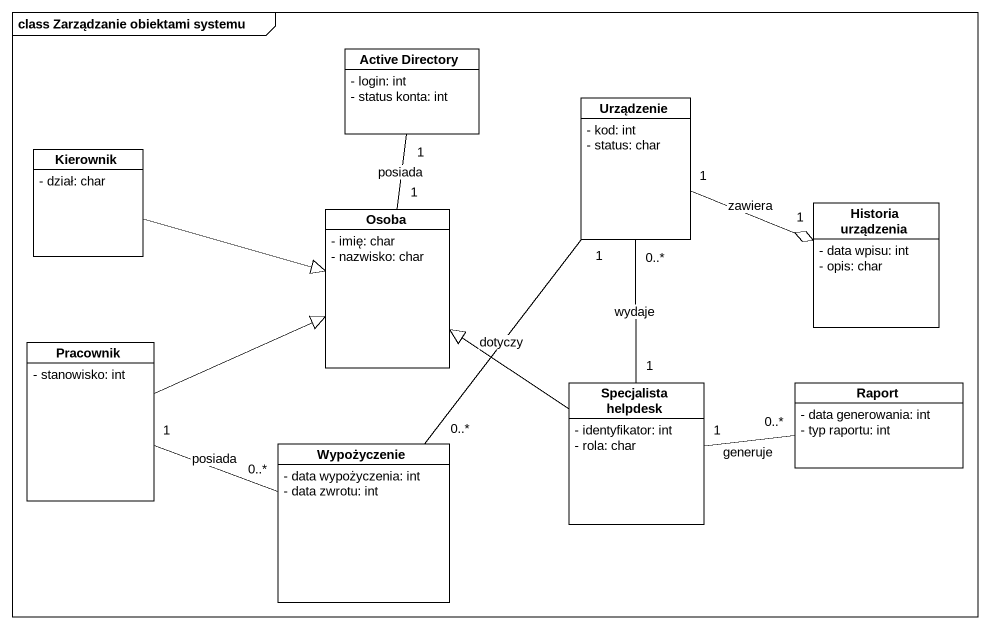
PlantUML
@startuml
mainframe class Zarządzanie obiektami systemu
hide circle
hide empty members
skinparam classAttributeIconSize 0
class "Active Directory" as Active_Directory {
  - login: int
  - status konta: int
}
class Urządzenie {
  - kod: int
  - status: char
}
class Kierownik {
  - dział: char
}
class "Historia urządzenia" as Historia_urządzenia {
  - data wpisu: int
  - opis: char
}
class Osoba {
  - imię: char
  - nazwisko: char
}
class Pracownik {
  - stanowisko: int
}
class "Specjalista helpdesk" as Specjalista_helpdesk {
  - identyfikator: int
  - rola: char
}
class Raport {
  - data generowania: int
  - typ raportu: int
}
class Wypożyczenie {
  - data wypożyczenia: int
  - data zwrotu: int
}
Urządzenie "1" -right-o "1" Historia_urządzenia : zawiera
Kierownik -right-|> Osoba
Osoba "1" -up- "1" Active_Directory : posiada
Pracownik -right-|> Osoba
Pracownik "1" -right- "0..*" Wypożyczenie : posiada
Specjalista_helpdesk "1" -up- "0..*" Urządzenie : wydaje
Specjalista_helpdesk -up-|> Osoba
Specjalista_helpdesk "1" -right- "0..*" Raport : generuje
Wypożyczenie "0..*" -up- "1" Urządzenie : dotyczy
@enduml
